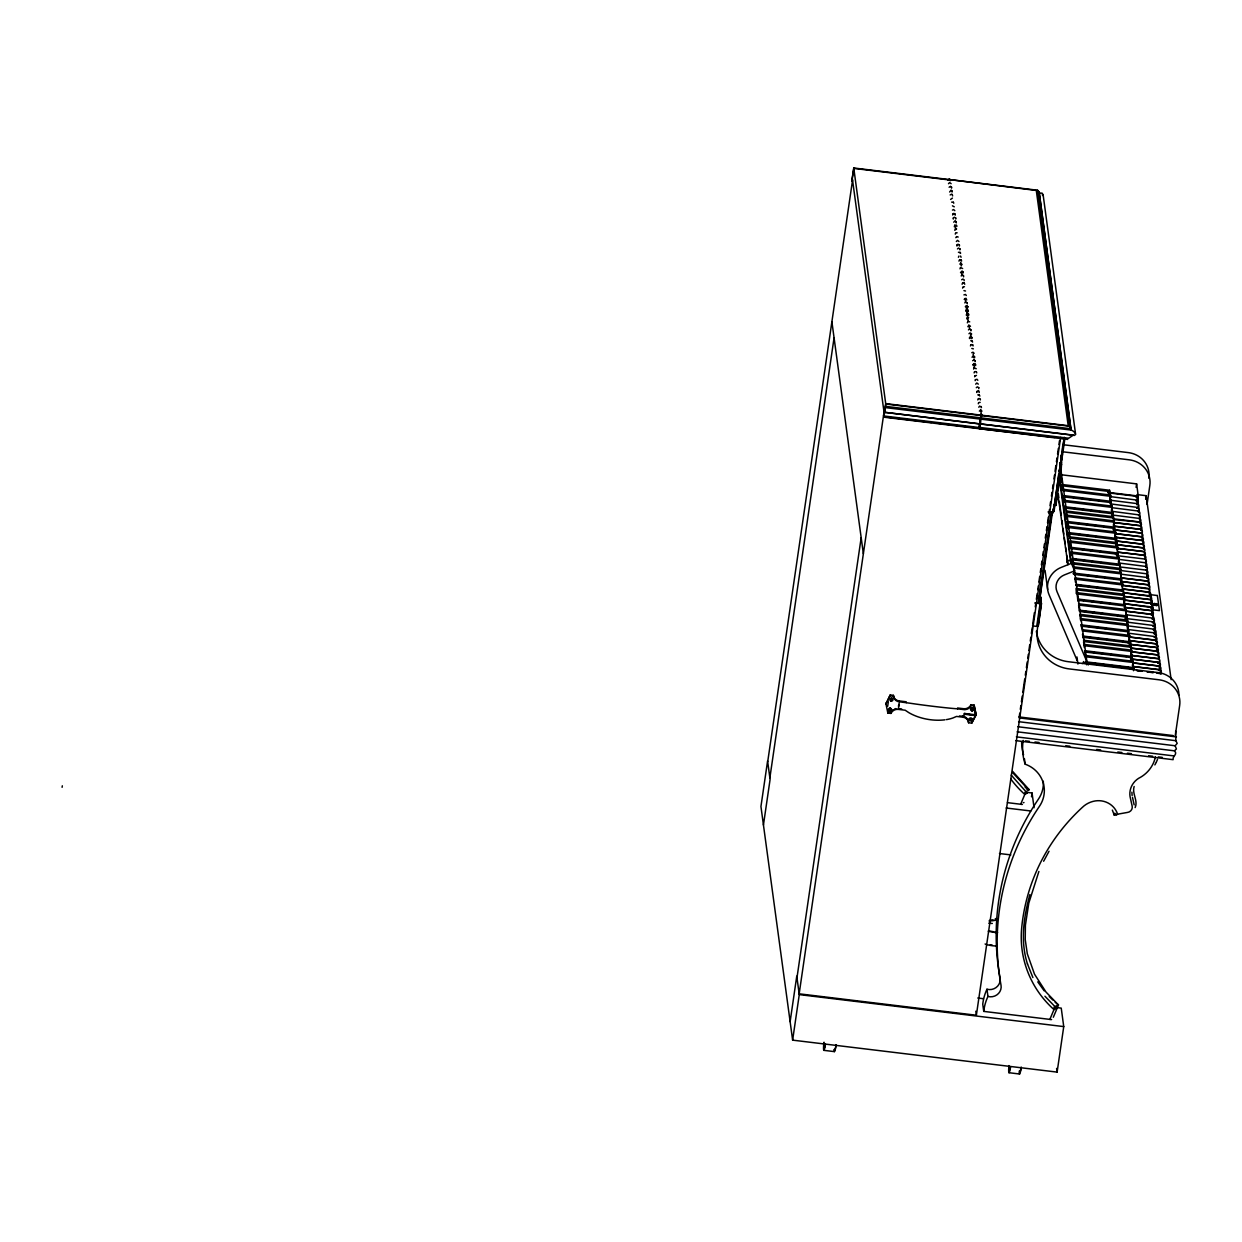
<?xml version="1.0" encoding="UTF-8"?>
<svg xmlns="http://www.w3.org/2000/svg" width="1242" height="1242" viewBox="0 0 1242 1242"><rect width="100%" height="100%" fill="white"/><g stroke="black" fill="none" stroke-linecap="round" stroke-linejoin="round"><path stroke-width="1.5" d="M1131.912 792.163L1132.099 795.579M947.957 180.121L949.462 178.677L950.332 180.711M950.58 199.45L952.428 198.099M952.676 214.882L952.94 213.872M953.716 222.194L954.865 221.092L956.278 221.914M954.772 230.298L955.269 229.056M955.284 234.148L955.548 233.139M956.883 226.432L956.619 225.423M958.42 257.28L958.933 256.038M958.948 261.13L959.461 259.889M959.988 268.846L960.501 267.604M960.516 272.697L962.022 271.268M960.547 253.415L960.035 252.173M961.075 257.265L960.563 256.023M962.084 284.263L962.597 283.021M962.612 288.113L962.876 287.104M964.739 284.247L964.227 283.005M965.748 311.245L966.26 310.003M966.26 315.111L966.773 313.853M967.316 322.811L968.123 321.399L969.707 321.864M967.844 326.677L968.993 325.171L970.483 326.32M968.387 311.23L967.875 310.003M970.452 345.944L970.965 344.702M969.071 719.63L969.195 718.839A1.599 1.521 -7.7 0 1 972.253 719.211L972.144 720.003A1.599 1.521 -7.7 0 1 969.071 719.63L972.176 719.863M972.579 342.078L972.067 340.836M973.091 345.928L972.828 344.919M973.588 369.076L974.101 367.834M974.116 372.926L974.38 371.917M974.628 376.776L974.892 375.767M975.156 380.642L975.42 379.633M977.764 399.908L978.277 398.666M978.292 403.774L978.556 402.765M979.891 396.043L978.743 394.552M979.86 415.325L981.366 413.897L982.422 415.635M980.419 399.893L980.155 398.899M981.459 407.609L981.196 406.6M964.584 709.446L963.342 708.701M899.317 701.544L899.332 700.938A6.489 6.179 -7.7 0 1 893.402 695.334L890.235 694.946L885.919 704.028L890.235 694.946M975.156 710.113L974.706 714.709L964.196 713.436L974.597 715.485L964.087 714.212L963.823 715.501M981.459 415.185L1068.198 425.68L1036.294 190.461L949.493 179.578L1037.567 190.228L1069.579 426.72L1070.759 428.537M1037.567 190.228L1038.638 191.687M1037.707 624.555L1041.169 600.631L1040.097 608.285M1041.557 603.348L1038.234 626.17L1036.713 626.387L1040.035 603.628C1043.979 603.581 1038.079 601.268 1041.308 601.532M1040.268 601.718L1040.703 597.076L1039.057 596.408M1040.812 597.976C1039.616 598.054 1040.253 600.445 1041.122 600.554M1054.303 504.702L1053.837 508.18M899.192 703.05L898.494 706.279L899.006 704.711M888.341 701.73L887.673 706.294M1056.88 494.269L1056.368 497.437M1057.144 494.3L1055.855 505.447L1054.272 505.246A16.317 1.304 -83.1 0 1 1053.884 508.18M1057.516 490.683L1058.029 485.964M1057.718 484.722L1057.547 487.004L1057.765 485.933M1076.193 593.49L1076.472 588.522L1124.088 594.281L1123.808 599.249M1109.323 495.232L1109.603 490.248L1062.003 484.489M1110.115 501.861L1110.627 495.046L1063.012 489.286L1063.183 490.574L1110.798 496.319M1110.845 506.317L1110.86 499.672L1110.348 503.212M1111.652 512.946L1112.149 506.115L1064.534 500.371L1064.704 501.644L1112.32 507.404M1112.739 517.51L1113.018 512.542L1065.403 506.783L1065.574 508.071L1113.189 513.815M1113.313 521.702L1113.577 516.719L1065.978 510.959M1113.655 527.726L1114.152 520.895L1066.536 515.135L1066.707 516.424L1114.322 522.183M1114.353 532.166L1114.384 525.521M1115.145 538.795L1115.658 531.98L1068.042 526.22L1068.213 527.508L1115.828 533.253M1115.999 545.207L1116.496 538.391L1068.896 532.632L1069.067 533.92L1116.667 539.665M1116.791 547.551L1117.07 542.568L1069.455 536.808M1117.132 553.575L1117.629 546.744L1070.03 540.984L1070.2 542.273L1117.8 548.033M1117.847 558.015L1117.878 551.37M1118.638 564.644L1119.135 557.829L1071.535 552.069L1071.706 553.358L1119.306 559.102M1119.725 569.224L1120.005 564.241L1072.405 558.481L1072.576 559.769L1120.175 565.529M1120.3 573.4L1120.579 568.417L1072.964 562.673L1073.135 563.946L1120.75 569.705M1073.538 566.849L1121.138 572.593L1120.641 579.424L1114.167 578.725M1121.355 583.864L1121.386 577.22M1122.815 584.966L1075.215 579.207L1075.044 577.918L1122.644 583.678L1122.147 590.509L1116.434 589.81M1123.234 595.073L1123.513 590.09L1075.914 584.33M1077.047 592.698L1124.647 598.442L1124.15 605.273L1120.346 604.807M1124.864 609.713L1124.879 603.069M1078.537 603.767L1126.152 609.527L1125.656 616.358L1121.837 615.892M1126.742 620.922L1127.022 615.939L1079.407 610.195M1127.084 626.946L1127.581 620.131L1079.981 614.371L1080.152 615.659L1127.767 621.419M1127.658 631.122L1128.155 624.307L1080.54 618.547L1080.726 619.836L1128.326 625.58M1128.357 635.578L1128.388 628.933M1129.164 642.207L1129.661 635.376L1082.046 629.632M1130.251 646.772L1130.531 641.803L1082.915 636.044L1083.086 637.332L1130.701 643.077M1130.825 650.963L1131.089 645.98L1083.49 640.22M1131.167 656.987L1131.664 650.156L1084.049 644.396L1084.235 645.685L1131.835 651.445M1131.866 661.427L1131.897 654.782L1131.384 658.322M1132.657 668.056L1133.17 661.241L1085.555 655.481L1085.725 656.77L1133.341 662.514M1055.343 501.597L1054.877 505.323A16.317 1.304 -83.1 0 1 1054.07 511.083L1053.464 510.26M1115.937 814.1L1114.307 815.233L1114.85 813.153M1058.789 479.769L1060.202 474.63A23.784 1.91 -83.1 0 1 1058.929 484.644A72.517 5.806 -83.1 0 1 1055.855 505.447M948.966 179.516L853.751 167.996L885.763 404.023L884.056 415.992L979.286 427.543L980.932 415.123L885.717 403.619L883.792 416.769L931.407 422.528M980.668 409.456L981.506 415.589L979.596 428.738L1067.654 439.389L1067.841 438.131L979.922 427.45M1111.869 514.281L1112.382 510.741L1112.708 513.148M1129.382 643.542L1129.894 640.003L1130.22 642.409L1126.447 641.959M62.1 787.319L62.317 785.813M767.696 761.812L852.555 180.121M769.869 777.865L834.065 337.808M763.442 824.998L770.087 779.464L767.587 761.004L760.942 806.524L792.629 1040.144L1057.113 1072.11L1063.742 1026.591L1061.242 1008.131L1055.545 1007.433M790.129 1021.669L796.759 976.15L799.274 994.609L792.629 1040.144M796.976 977.749L861.172 537.693M884.025 412.127L799.165 993.817L976.367 1015.242L1060.652 437.386M980.109 420.759L979.053 428.676L883.854 417.172L884.025 415.899M889.412 711.061L889.831 708.142L890.654 708.282A1.599 1.521 -7.7 0 1 890.064 711.185L889.241 711.045A1.599 1.521 -7.7 0 1 889.831 708.142M890.871 700.985A1.599 1.521 -7.7 0 1 891.151 698.051L891.973 698.113A1.599 1.521 -7.7 0 1 891.694 701.047L890.871 700.985L891.368 698.035M890.002 711.185L890.421 708.219M891.477 701.062L891.911 698.097M979.985 425.307L980.466 421.938M981.133 419.191L1071.07 430.058L1039.088 191.656L1071.07 430.058C1072.917 430.322 1077.544 434.25 1074.547 435.43L980.73 424.034M971.663 710.766L972.098 707.785M972.346 710.828A1.599 1.521 -7.7 0 0 972.765 707.893L971.943 707.785A1.599 1.521 -7.7 0 0 971.523 710.719L972.346 710.828L972.626 707.862M1019.201 716.929L1019.76 713.125M1020.303 709.337L1020.862 705.549M1021.421 701.746L1022.244 696.063M1022.803 692.275L1024.728 678.986M1025.287 675.198L1025.845 671.41M1026.389 667.606L1027.227 661.924M1027.786 658.12L1028.329 654.332M1028.888 650.544L1029.711 644.846M1030.27 641.058L1030.829 637.255M1031.372 633.467L1032.211 627.784M1032.754 623.981L1034.415 612.601M1035.254 606.919L1035.797 603.115M1036.356 599.296L1037.194 593.567M1037.753 589.748L1038.312 585.913M1038.871 582.094L1039.709 576.366M1040.268 572.546L1040.827 568.727M1041.386 564.908L1041.929 561.073M1042.768 555.345L1043.327 551.526M1043.885 547.706L1044.444 543.887M1045.283 538.143L1045.842 534.324M1046.401 530.505L1046.959 526.686M1047.518 522.866L1048.341 517.138M1048.9 513.303L1049.459 509.484M1050.018 505.665L1050.577 501.846M1051.415 496.117L1051.974 492.282M1052.533 488.463L1053.092 484.644M1053.93 478.915L1054.474 475.096M1055.032 471.277L1055.871 465.533M1056.43 461.713L1056.989 457.894M1057.547 454.075L1058.386 448.346M1058.945 444.512L1059.504 440.693M1038.871 600.802L1039.709 595.12M1040.253 591.316L1040.812 587.528M1041.355 583.74L1041.914 579.936M1042.752 574.254L1043.296 570.451M1043.854 566.663L1044.413 562.874M1045.236 557.177L1045.795 553.389M1046.338 549.585L1047.177 543.903M1047.72 540.115L1048.279 536.311M1048.838 532.523L1049.661 526.825M1050.22 523.037L1050.763 519.249M1051.322 515.446L1051.881 511.657M1043.389 571.103L1039.197 603.208L1038.188 603.41L1051.462 512.356L1052.409 512.278M1043.932 567.299L1045.873 554.025M1046.432 550.237L1050.856 519.886M1051.415 516.098L1051.958 512.294M1039.197 603.208L1052.486 512.17M1040.159 600.88L1040.703 597.076M1048.031 511.937L1053.325 512.589L1064.301 437.293M1040.392 602.68L1040.951 598.892M1038.855 614.899L1039.399 611.111M1040.237 605.413L1041.06 599.731M1037.986 624.291L1038.436 619.665M1038.98 615.861L1039.538 612.073M1038.234 626.108L1041.169 604.388M1031.512 796.774L1032.055 792.986L1028.221 792.52M1136.104 487.376L1136.616 483.883L1061.041 474.739M1136.989 504.764L1138.262 496.039L1136.616 483.883M1145.667 499.315L1146.195 495.698L1136.927 494.58M1147.065 504.454L1149.828 485.482A24.048 22.915 -7.7 0 0 1129.351 459.835L1062.391 451.746M1128.341 643.496L1129.661 635.376M1154.066 603.643L1156.752 603.721L1156.923 605.568L1154.284 605.258L1154.066 603.643L1156.706 603.969L1156.923 605.568M1154.284 605.258L1154.097 603.395M1175.243 735.792L1179.667 705.44A24.048 22.915 -7.7 0 0 1159.19 679.809L1069.269 668.926A37.415 35.661 -7.7 0 1 1037.396 629.042L1037.769 626.527L1032.49 625.875M1017.105 731.802L1174.404 750.82C1178.254 754.173 1172.138 756.269 1173.116 759.669L1015.816 740.651M1017.85 726.741L1175.149 745.759L1177.183 743.368L1175.879 740.698L1175.662 731.181M853.751 167.996L852.012 179.888M1060.264 463.018A18.754 1.506 -83.1 0 1 1060.094 463.809L1061.568 463.996A14.857 1.195 -83.1 0 0 1061.211 471.758L1059.209 471.51L1060.218 464.974A416.458 33.332 -83.1 0 0 1064.115 438.162M898.773 706.325L898.525 707.598M1108.796 494.828L1109.603 490.248M1109.82 499.61L1110.627 495.046M1111.342 510.695L1112.149 506.115M1112.211 517.107L1113.018 512.542M1113.344 525.475L1114.152 520.895M1113.826 531.762L1114.633 527.182L1067.033 521.438M1114.85 536.544L1115.658 531.98M1115.968 541.434L1116.496 538.391M1116.263 547.148L1117.07 542.568M1117.101 549.802L1117.629 546.744M1117.319 557.611L1118.111 553.032L1070.511 547.287M1118.328 562.393L1119.135 557.829M1119.772 572.997L1120.579 568.417M1120.827 583.461L1121.619 578.896L1074.019 573.136M1122.1 586.736L1122.644 583.678M1123.28 598.846L1124.088 594.281M1123.839 603.022L1124.647 598.442M1124.6 607.788L1125.128 604.745L1077.528 598.986M1126.215 620.519L1127.022 615.939M1127.053 623.173L1127.581 620.131M1127.348 628.887L1128.155 624.307M1129.723 646.368L1130.531 641.803M1130.857 654.736L1131.664 650.156M1131.338 661.023L1132.145 656.444L1084.545 650.684M1132.362 665.805L1133.17 661.241M1133.496 670.711L1134.039 667.653L1086.424 661.908L1086.595 663.181L1134.21 668.941L1134.039 667.653M1060.109 472.069L1060.358 470.997L1060.063 474.056M1137.237 504.004C1139.473 505.199 1136.011 498.958 1136.678 500.371M1139.752 522.478L1140.56 522.509L1139.473 519.249M1153.259 622.18C1151.396 621.31 1157.28 625.161 1153.942 626.139C1151.8 624.307 1158.118 630.129 1153.865 629.725C1154.16 628.483 1157.622 634.553 1153.973 633.42C1155.759 632.566 1157.699 638.372 1154.486 637.115M1155.774 640.655C1155.2 642.952 1158.367 636.96 1154.284 637.099M1110.115 503.833L1138.572 507.574L1137.129 507.854M1112.475 511.393L1139.582 514.964L1138.619 515.182M1145.559 559.505L1144.487 556.168M1149.502 589.096L1122.489 585.417M1159.593 662.902L1157.792 662.949M1059.705 476.229L1061.211 471.758M1134.148 786.497C1131.788 793.576 1138.324 800.702 1135.126 807.595M1029.897 894.504C1023.718 917.031 1020.148 941.436 1027.522 964.134M980.217 424.019L884.925 412.344L980.186 423.879M948.5 183.707L949.649 182.543L951.139 183.692M951.574 188.194L951.574 187.154M952.086 192.06L952.086 191.02M952.614 195.91L952.195 194.342M953.747 203.238L953.483 202.291M952.676 214.54L953.825 213.376L955.238 214.214M953.282 218.018L953.282 219.058M955.222 215.192L955.222 214.152M955.75 219.042L955.75 218.002M956.278 222.892L956.278 221.852M955.812 237.672L956.619 236.585M956.34 241.522L957.489 240.358L958.979 241.522M956.945 245L956.945 246.04M959.414 246.025L959.414 244.985M959.926 249.875L959.926 248.835M961.587 261.053L961.324 260.121M963.078 273.007L963.062 271.967M963.59 276.857L963.59 275.817M964.118 280.723L964.118 279.683M964.18 299.353L966.028 298.328L966.726 299.99M967.254 303.855L967.254 302.815M967.782 307.705L967.782 306.665M968.9 315.033L968.651 314.086M970.918 330.838L970.918 329.798M969.49 337.514L969.49 338.554M971.43 334.688L971.43 333.648M971.958 338.538L971.958 337.498M972.02 357.184L973.526 356.066M974.582 357.82L974.566 356.78M973.154 364.496L973.154 365.536M975.094 361.67L975.094 360.63M975.622 365.521L975.622 364.48M976.755 372.848L976.491 371.917M975.684 384.166L976.833 382.986L978.323 384.151M976.817 391.478L976.817 392.519M978.758 388.653L978.758 387.613M979.286 392.519L978.23 390.702M978.82 407.283L979.333 406.382M979.348 411.149L980.497 409.984L981.987 411.133M963.714 715.951L962.239 716.292M1007.448 802.643L1020.676 804.242L1024.79 794.445L1027.212 793.095L1011.252 775.148M1043.296 781.202A29.901 28.504 -7.7 0 1 1038.514 798.994A260.525 248.26 -7.7 0 0 1000.043 977.935A10.324 9.827 -7.7 0 1 986.971 989.237A51.621 49.183 -7.7 0 0 982.748 1004.157L983.742 1011.392L1049.863 1019.387L1053.977 1009.591A105.43 100.478 -7.7 0 1 1021.638 928.473A197.431 188.132 -7.7 0 1 1082.387 807.347A22.946 21.859 -7.7 0 1 1095.18 800.95A20.167 19.22 -7.7 0 1 1117.583 814.193L1127.348 812.454A5.465 5.216 -7.7 0 0 1132.161 806.105L1130.499 798.637A19.344 18.428 -7.7 0 1 1138.619 778.315A31.873 30.367 -7.7 0 0 1155.433 756.735M1053.325 1017.245L1058.495 1004.964L1046.028 992.079L1034.508 974.163L1027.305 953.794L1025.224 939.557L1025.411 925.135L1028.811 903.089L1038.886 871.48M1058.495 1004.964C1047.643 1009.544 1060.746 1006.362 1053.977 1009.591M1156.395 761.998L1157.544 759.343M971.741 723.154L976.165 714.942L974.24 705.953L971.073 705.58A6.893 6.567 -7.7 0 1 963.745 709.586L957.644 708.84L957.535 707.987L963.621 708.716A6.893 6.567 -7.7 0 0 970.949 704.711L974.132 705.099L976.041 714.072L971.741 723.154L968.558 722.766A6.489 6.179 -7.7 0 0 962.628 717.162L956.542 716.432L952.971 717.954A33.845 17.9 9.8 0 1 946.373 719.615M1154.858 764.917L1156.224 762.386M1043.637 861.234L1049.024 851.267M949.105 187.231L950.518 186.455M951.046 190.305L949.618 191.998M950.161 194.947L951.574 194.171M953.297 218.08L954.353 217.226L955.766 218.064M956.945 245.062L958.001 244.208L959.414 245.047M957.473 248.912L958.529 248.074L959.942 248.897M961.137 275.895L962.55 275.119M961.665 279.76L963.078 278.969M964.801 302.893L965.857 302.039L967.27 302.877M965.313 306.743L966.369 305.889L967.782 306.727M967.052 317.952L966.788 318.899M968.449 329.875L969.505 329.021L970.918 329.86M968.977 333.725L970.033 332.872L971.446 333.71M972.641 360.708L974.054 359.932M973.154 364.558L974.582 363.782M976.305 387.69L977.361 386.852L978.758 387.675M976.817 391.556L978.867 391.013M1117.583 814.193L1116.061 815.373M1042.628 195.491L1042.193 193.193L1038.902 192.914M1152.002 607.555L1125.019 603.876M952.428 210.084L953.654 209.588L954.803 210.674M954.756 225.19L954.322 226.758M959.74 264.049L961.324 263.63L962.115 264.639M963.932 294.882L965.5 294.478L966.307 295.487M971.772 352.712L973.014 352.216L974.147 353.302M974.908 375.845L976.476 375.426M975.436 379.695L977.004 379.291L977.811 380.285M1077.73 663.927L1078.63 663.43M1026.109 788.158L1026.358 787.94A2.732 0.823 -11.7 0 0 1026.296 787.381L1012.835 772.803M951.62 202.135L953.251 202.12M954.756 225.268L956.387 225.252M958.42 252.25L960.47 252.763M960.516 267.667L962.643 268.505M962.612 283.083L964.227 283.083M966.26 310.065L967.891 310.065M966.788 313.931L968.108 313.745M967.316 317.781L968.636 317.61M969.924 337.048L970.918 336.799M974.116 367.896L976.243 368.734M974.628 371.746L975.964 371.575M977.764 394.878L979.395 394.863M1153.042 622.413C1156.907 622.242 1151.194 617.414 1152.716 618.547M1156.721 648.091C1155.914 650.094 1159.686 645.172 1156.069 644.738M1140.932 526.36L1140.699 523.317L1139.582 522.866M1082.139 663.554L1086.89 661.66L1060.59 467.349M1025.131 792.225L1029.307 789.819L1012.711 771.484M1147.003 577.996L1146.894 574.922M1149.487 596.471L1149.378 593.381M1152.964 615.442C1149.875 614.93 1154.004 615.178 1151.877 611.856M1152.498 618.625L1153.554 618.594L1153.181 615.644M1154.501 633.389L1154.392 630.315L1153.29 629.865M1156.007 644.474C1159.733 645.126 1153.958 638.698 1155.883 641.4M952.443 205.815L954.275 206.824M955.595 228.947L956.604 228.947M956.107 232.797L957.132 232.797M956.635 236.663L958.203 237.051M959.771 259.795L961.091 259.951M963.435 286.778L964.46 286.762M963.947 290.628L965.515 291.016M968.667 325.326L969.785 329.13M970.747 340.743L971.772 340.743M971.275 344.593L972.595 344.764M971.803 348.459L973.371 348.847M978.603 398.558L979.612 398.558M979.115 402.424L980.14 402.408M979.643 406.274L981.211 406.662M1143.292 544.85L1141.972 537.708M1145.776 563.325L1145.667 560.235M1148.276 581.784L1148.167 578.71M1150.775 600.259L1150.666 597.169M1174.404 750.82L1176.422 748.957L1175.149 745.759M1156.845 651.879C1155.945 643.48 1158.522 653.168 1158.165 655.667M1159.36 670.354L1159.391 667.249M1139.628 519.016L1139.675 515.927L1138.557 515.477M1141.941 537.491L1142.143 534.324M1144.425 555.966L1144.456 552.659M1146.94 574.425L1146.956 571.118M1149.44 592.9L1149.471 589.593M1151.971 611.359L1151.986 608.052M1159.454 666.752L1159.655 663.585L1157.792 663.104M1025.178 792.551L1027.118 792.831M1138.246 511.642C1140.513 511.735 1138.759 507.248 1136.725 507.823M1140.746 530.101L1141.569 529.899L1140.824 526.732M1143.23 548.576L1144.053 548.359L1143.308 545.207M1145.729 567.035L1146.552 566.818L1145.823 563.666M1148.26 585.51L1149.083 585.293L1148.182 582.079M1150.76 603.969L1151.582 603.752L1150.682 600.538M1150.651 607.571L1151.039 607.633M1026.513 789.043L1028.935 789.384M1025.085 787.149L1026.296 787.381M957.644 708.84L954.353 708.577A33.845 1.211 7.1 0 1 910.138 703.236L899.456 701.808A6.489 6.179 -7.7 0 1 893.526 696.203L890.359 695.815M1068.57 438.333L1073.367 435.104L980.683 423.91M1136.616 499.781C1138.79 500.371 1137.905 495.931 1136.151 496.241L1107.911 492.826M1136.508 500.542L1137.548 500.184L1110.472 496.614M1137.129 503.476C1140.839 503.336 1134.862 494.533 1136.352 497.359M1137.625 507.171C1139.752 507.776 1138.945 503.383 1137.144 503.631L1110.953 500.309M1138.153 510.866L1139.178 510.664L1138.572 507.574M1138.65 514.561C1140.777 515.166 1139.97 510.772 1138.169 511.021L1111.994 507.699M1111.637 514.918L1139.162 518.411L1140.172 518.054L1139.582 514.964M1144.658 558.869C1146.801 559.49 1145.947 555.112 1144.177 555.345L1118.002 552.178L1144.13 555.174C1146.273 555.795 1145.434 551.417 1143.665 551.65L1117.489 548.483M1145.14 562.564C1147.266 563.169 1146.459 558.791 1144.658 559.024L1116.418 555.609M1145.636 566.259C1147.779 566.864 1146.925 562.486 1145.155 562.719L1118.98 559.397M1146.133 569.954C1148.276 570.559 1147.453 566.166 1145.667 566.414L1119.461 563.092M1146.645 573.649C1148.788 574.254 1147.934 569.876 1146.164 570.109L1119.803 566.926M1147.158 577.344C1149.3 577.949 1148.493 573.556 1146.677 573.804L1120.486 570.482M1147.049 578.104L1148.074 577.903L1146.987 574.642M1149.533 596.564C1151.474 595.446 1152.265 600.041 1150.154 599.498L1123.994 596.331M1152.048 615.023L1153.088 614.681L1125.997 611.266M1152.654 617.957L1153.678 617.771L1151.971 611.576M1153.15 621.652C1155.324 622.242 1154.439 617.802 1152.669 618.128L1126.478 614.79M1153.663 625.347C1155.79 625.968 1154.982 621.574 1153.181 621.807L1124.942 618.407M1154.175 629.042C1156.302 629.663 1155.51 625.254 1153.694 625.518L1127.503 622.18M1154.656 632.737C1156.783 633.358 1155.976 628.949 1154.175 629.197L1128 625.875M1127.658 633.11L1155.184 636.587C1157.234 636.789 1156.55 632.737 1154.703 632.892L1128.481 629.57M1159.562 670.432L1160.587 670.23L1159.485 666.97M949.012 179.919L853.813 168.4L851.841 181.146M885.763 404.023L980.978 415.527M981.506 415.589L1069.579 426.239M885.577 406.351L980.792 417.855M981.32 417.933L1071.241 428.8M885.406 407.609L980.606 419.128M935.21 422.979L979.007 428.273M1054.97 437.463L979.596 428.738M1058.743 437.914L1064.394 438.597M1063.633 440.367L1064.068 440.429A35.847 2.872 -83.1 0 0 1063.726 442.882M1063.323 444.745L1128.373 452.616A24.048 22.915 -7.7 0 1 1148.85 478.263M1061.056 455.131L1062.267 455.271A35.847 2.872 -83.1 0 1 1062.407 454.044M1060.621 474.677L1058.619 474.428A23.784 1.91 -83.1 0 1 1057.346 484.442A72.517 5.806 -83.1 0 1 1054.272 505.246M1062.174 485.777L1109.774 491.537M1108.035 492.375L1138.262 496.039M1063.525 495.574L1111.124 501.333M1067.747 496.816L1073.942 497.483M1077.745 497.949L1083.459 498.647M1088.52 499.331L1094.186 500.014M1097.959 500.479L1104.402 501.178M1063.695 496.862L1111.295 502.622M1055.979 496.024L1056.958 496.148M1069.269 507.9L1075.463 508.568M1079.267 509.034L1086.89 509.95M1090.041 510.415L1096.407 511.099M1099.496 511.564L1105.939 512.247M1053.682 506.565L1054.07 511.083M1066.148 512.247L1113.748 518.007M1113.5 518.783L1139.644 521.935C1141.786 522.556 1140.979 518.147 1139.162 518.411M1113.996 522.478L1140.172 525.63C1142.298 526.251 1141.491 521.857 1139.69 522.106L1113.608 519.575M1113.996 522.634L1140.172 525.801C1142.05 525.583 1142.749 529.961 1140.653 529.325L1114.524 526.329M1114.478 526.158L1140.653 529.325C1142.392 529.371 1143.292 533.517 1141.165 533.02L1112.941 529.76M1073.181 522.913L1079.376 523.581M1083.179 524.031L1088.892 524.729M1092.696 525.18L1098.409 525.878M1103.408 526.561L1109.836 527.26M1067.204 522.711L1114.804 528.471M1113.655 529.697L1141.165 533.02C1142.904 533.128 1143.82 537.274 1141.646 536.715L1115.502 533.548M1115.502 533.718L1141.677 536.87C1143.509 536.622 1144.239 541.015 1142.159 540.41L1115.984 537.243M1115.999 537.398L1142.174 540.565C1144.053 540.348 1144.751 544.726 1142.656 544.105L1115.145 540.767M1074.656 533.982L1080.882 534.65M1084.111 535.131L1092.308 536.032M1095.444 536.497L1101.825 537.181M1105.628 537.646L1111.342 538.345M1116.294 541.077L1142.656 544.26C1144.487 543.996 1145.217 548.39 1143.137 547.784L1116.977 544.633M1069.641 538.096L1117.241 543.856M1117.008 544.788L1143.183 547.955C1145.015 547.706 1145.745 552.085 1143.649 551.479L1117.474 548.327M1079.05 548.964L1084.763 549.663M1088.566 550.113L1094.28 550.811M1099.993 551.495L1103.812 551.96M1109.51 552.643L1115.223 553.342M1078.553 548.98L1084.219 549.663M1087.992 550.128L1093.659 550.811M1099.325 551.495L1104.992 552.178M1110.674 552.861L1118.219 553.777M1070.682 548.56L1118.297 554.32M1072.483 559.148L1076.736 559.583M1080.028 560.064L1086.269 560.732M1091.376 561.431L1097.695 562.114M1100.816 562.579L1107.212 563.263M1110.255 563.713L1116.729 564.411M1073.709 568.122L1121.309 573.882M1120.983 574.177L1147.158 577.499C1149.005 577.251 1149.704 581.629 1147.639 581.023L1121.464 577.872M1121.51 578.027L1147.686 581.194C1149.533 580.945 1150.216 585.308 1148.167 584.718L1120.657 581.396M1073.041 573.664L1078.755 574.363M1083.94 575.062L1090.166 575.745M1093.985 576.195L1099.698 576.893M1104.728 577.577L1110.395 578.26M1074.19 574.425L1121.805 580.169M1121.805 581.691L1148.167 584.889C1150.014 584.625 1150.713 589.003 1148.648 588.413L1122.489 585.246M1122.97 588.941L1149.549 592.139L1149.688 588.894M1123.001 589.112L1149.16 592.263C1151.008 592.015 1151.691 596.377 1149.642 595.803L1124.041 592.713M1075.991 584.998L1082.155 585.665M1085.43 586.146L1091.671 586.814M1095.491 587.28L1103.098 588.196M1106.203 588.661L1112.63 589.345M1076.084 585.619L1123.684 591.378M1123.311 592.776L1150.558 596.377L1149.471 593.102M1076.643 589.81L1124.258 595.555M1124.01 596.502L1150.185 599.653C1152.017 599.405 1152.778 603.783 1150.666 603.193L1124.491 600.026M1077.218 593.971L1124.817 599.731M1154.315 604.994L1156.97 605.32M1124.973 603.721L1151.148 606.888C1153.321 607.462 1152.452 603.053 1150.666 603.348L1124.491 600.181L1124.647 601.314M1151.086 607.804L1150.713 607.788M1078.444 599.746L1084.157 600.445M1089.871 601.128L1095.584 601.827M1099.387 602.277L1105.101 602.975M1108.92 603.426L1114.633 604.124M1078.009 599.777L1083.676 600.46M1089.343 601.144L1095.009 601.827M1100.676 602.51L1104.464 602.975M1110.131 603.659L1115.797 604.342M1121.464 605.025L1125.236 605.491M1077.699 600.274L1125.299 606.018M1124.15 607.245L1151.676 610.583C1154.222 610.924 1152.172 604.404 1150.775 604.14M1125.314 607.54L1151.676 610.738C1153.507 610.49 1154.222 614.852 1152.157 614.262L1125.997 611.111M1078.724 605.056L1126.323 610.816M1034.741 602.991L1040.035 603.628M1081.86 611.064L1087.573 611.747M1091.376 612.213L1097.09 612.896M1100.893 613.362L1108.516 614.278M1112.32 614.743L1118.033 615.427M1081.378 611.08L1087.045 611.763M1090.833 612.228L1096.5 612.911M1100.272 613.362L1107.833 614.278M1111.606 614.743L1117.272 615.427M1122.939 616.11L1126.727 616.56L1126.385 614.153M1079.593 611.468L1127.193 617.227M1081.037 624.835L1128.636 630.594M1085.291 626.092L1089.576 626.527M1094.745 627.226L1101.002 627.909M1104.185 628.374L1110.519 629.057M1115.518 629.741L1121.184 630.424M1124.973 630.889L1128.745 631.34M1081.208 626.123L1128.807 631.883M1082.217 630.905L1129.832 636.665M1129.506 637.115L1155.681 640.282C1157.544 640.065 1158.258 644.443 1156.162 643.822L1130.003 640.81M1129.987 640.655L1156.162 643.822C1157.932 643.915 1158.802 648.122 1156.659 647.501L1130.329 644.474M1085.353 636.913L1092.976 637.829M1096.22 638.31L1102.492 638.978M1106.312 639.444L1113.919 640.36M1117.008 640.825L1123.451 641.509M1129.149 644.179L1156.659 647.501C1158.413 647.594 1159.329 651.755 1157.156 651.196L1131.027 648.2M1083.661 641.509L1131.26 647.268M1131.012 648.045L1157.156 651.196C1158.91 651.243 1159.795 655.388 1157.684 654.891L1131.509 651.895M1131.509 651.74L1157.684 654.891C1159.423 655.015 1160.307 659.129 1158.165 658.586L1131.99 655.419M1132.036 655.59L1158.212 658.757C1160.075 658.539 1160.773 662.918 1158.677 662.281L1131.167 658.959M1089.265 651.91L1094.978 652.609M1100.133 653.308L1106.405 653.991M1110.208 654.441L1115.921 655.139M1120.921 655.823L1126.587 656.506M1084.716 651.972L1132.316 657.732M1130.453 659.021L1158.693 662.436C1160.556 662.219 1161.27 666.597 1159.159 665.976L1133.014 662.809M1133.014 662.964L1159.19 666.131C1161.068 665.914 1161.751 670.292 1159.671 669.671L1133.496 666.504M1133.511 666.659L1159.686 669.826C1161.907 669.717 1162.031 674.716 1159.391 673.273M1090.771 662.995L1098.394 663.911M1102.197 664.377L1107.911 665.06M1111.714 665.526L1128.854 667.606M1090.29 663.011L1097.835 663.927M1101.623 664.392L1107.29 665.075M1112.956 665.759L1118.623 666.442M1122.395 666.892L1128.062 667.591M1136.477 670.494L1142.205 671.192M1147.934 671.875L1153.663 672.574M1137.579 670.789L1141.336 671.239M1146.987 671.922L1152.638 672.605M1156.411 673.055L1161.084 673.769M899.332 700.938L906.163 701.777L906.287 702.63M1019.014 716.929L1173.131 735.559M1019.139 717.892L1176.438 736.91M1018.58 721.68L1175.879 740.698M898.23 708.53L901.645 708.949M959.476 715.935L962.519 716.308A6.489 6.179 -7.7 0 1 964.708 716.836M969.148 718.978L972.253 719.366M885.81 703.174L887.844 713.017L891.011 713.405A6.893 6.567 -7.7 0 1 898.354 709.399L905.185 710.222L908.771 712.613A33.845 17.9 9.8 0 0 944.929 719.817M1016.375 736.863L1173.674 755.881M1025.333 740.853L1029.37 741.319M1034.959 742.017L1038.995 742.483M1065.776 745.743L1069.828 746.209M1096.608 749.469L1100.645 749.935M1117.8 752.031L1121.837 752.497M1127.426 753.195L1131.462 753.661M1148.617 755.757L1152.654 756.223M1158.258 756.921L1162.295 757.387M1006.098 807.999L1030.767 810.979M999.468 853.533L1010.848 854.9M977.764 998.025L983.447 998.723M799.274 994.609L1063.742 1026.591M823.819 1050.344L834.407 1051.617M1008.954 1072.715L1019.542 1074.004M1137.035 504.392L1138.153 504.842M1155.184 636.587C1157.047 636.37 1157.73 640.732 1155.665 640.127L1129.506 636.96L1129.288 635.345M1159.391 670.618L1160.665 670.975L1161.084 673.925M1135.747 500.604L1136.849 501.054M1151.287 615.101L1152.281 615.411M1151.784 618.78L1152.855 619.168M1152.281 622.475L1153.383 622.925M1152.809 626.17L1153.88 626.558M1153.802 633.56L1154.905 634.01M1138.262 511.813L1139.162 512.232M1140.793 530.287L1141.693 530.707M1143.277 548.747L1144.177 549.166M1145.761 567.206L1146.661 567.625M1148.26 585.681L1149.16 586.1M1136.973 508.025L1137.874 508.444M1154.486 637.286L1155.386 637.705M950.518 186.393L951.574 187.231M951.03 190.243L952.102 191.082M955.222 221.092L956.107 221.635M962.022 271.191L963.078 272.029M962.534 275.056L963.435 275.6M966.726 305.889L967.611 306.448M970.902 336.737L971.974 337.56M973.526 356.004L974.582 356.842M974.038 359.854L975.11 360.692M974.566 363.72L975.451 364.263M1057.144 1004.266L1058.106 1004.53M1158.181 655.947L1159.205 659.952M1055.188 1002.403L1055.483 1002.527A2.732 0.823 -11.7 0 1 1055.669 1002.868M1052.937 1000.058L1049.226 996.472M1056.29 1007.976L1044.941 996.224M1044.258 990.899L1037.753 981.879M1032.894 977.563L1027.429 963.87M1059.178 477.114L1070.604 561.446L1074.625 570.854L1064.363 574.937A13.367 12.73 -7.7 0 0 1057.004 591.627L1088.303 664.951M1057.78 493.835L1067.949 564.706L1066.645 555.127M1083.474 661.567L1083.878 662.498M1078.227 663.073L1049.086 594.794A21.921 20.881 -7.7 0 1 1061.165 567.423L1071.411 563.325L1059.721 477.083M1112.351 810.11L1114.307 815.233M1132.502 797.364L1134.179 804.909M1146.195 495.698L1171.144 679.684M1110.255 495.015L1110.565 497.421M1111.776 506.084L1112.087 508.506M1113.841 521.345L1114.152 523.751M1115.285 531.949L1115.595 534.355M1115.89 536.606L1116.216 539.012M1116.76 543.018L1117.086 545.424M1117.334 547.194L1117.629 549.601M1118.763 557.798L1119.073 560.204M1119.368 562.455L1119.71 564.862M1120.268 568.867L1120.594 571.289M1120.827 573.059L1121.138 575.465M1122.271 583.647L1122.582 586.053M1122.877 588.304L1123.218 590.711M1123.777 594.732L1124.103 597.138M1125.78 609.496L1126.09 611.902M1127.286 620.581L1127.612 622.987M1127.845 624.757L1128.155 627.163M1130.794 646.43L1131.12 648.836M1131.353 650.606L1131.664 653.013M1132.797 661.21L1133.108 663.616M1133.403 665.867L1133.729 668.274M1043.047 194.264L1075.588 434.234M1060.156 469.305L1060.668 473.14M1061.196 476.975L1061.972 482.719M1062.484 486.553L1063.012 490.388M1063.789 496.148L1064.565 501.892M1065.093 505.727L1065.605 509.562M1066.133 513.396L1066.909 519.14M1067.437 522.975L1068.213 528.719M1068.725 532.554L1069.253 536.389M1070.03 542.133L1070.557 545.968M1071.334 551.727L1071.846 555.562M1072.374 559.381L1073.15 565.141M1073.662 568.976L1074.454 574.72M1074.967 578.555L1075.494 582.389M1076.271 588.134L1078.087 601.547M1078.615 605.382L1079.391 611.142M1079.903 614.961L1080.695 620.721M1081.208 624.555L1081.735 628.39M1082.512 634.134L1083.024 637.969M1083.552 641.803L1084.328 647.548M1084.84 651.382L1085.632 657.127M1086.145 660.961L1086.672 664.796M1058.324 493.804L1058.852 497.638M1059.364 501.457L1061.196 514.887M1061.972 520.631L1062.484 524.466M1063.012 528.3L1063.789 534.044M1064.316 537.879L1065.093 543.623M1065.605 547.458L1066.133 551.293M1076.954 656.956L1077.482 660.775M1052.828 508.972L1053.325 512.589M1045.05 570.357L1047.658 589.531M960.703 262.202L961.215 266.036M966.664 306.184L967.968 315.747M970.561 334.874L971.073 338.693M973.154 354.001L973.666 357.82M955.238 225.811L955.766 229.63M961.463 271.703L961.991 275.522M965.096 298.484L965.624 302.303M966.136 306.122L968.217 321.43M973.914 363.502L974.442 367.322M1032.055 792.986L1034.058 807.75M979.224 423.631L979.441 425.245M1024.448 758.769L1025.178 764.187A29.901 28.504 -7.7 0 1 1039.492 806.229A260.525 248.26 -7.7 0 0 1001.021 985.17A10.324 9.827 -7.7 0 1 987.949 996.457A51.621 49.183 -7.7 0 0 983.742 1011.392M978.789 426.674L979.053 428.676M1056.6 1068.415L1057.113 1072.11M976.041 714.072L976.165 714.942M974.132 705.099L974.24 705.953M970.949 704.711L971.073 705.58M968.558 722.766L968.449 721.913A6.489 6.179 -7.7 0 0 968.341 721.198M986.971 989.237L987.949 996.457M975.808 1011.221L976.367 1015.242M852.338 178.522L884.242 413.726M883.574 415.17L883.854 417.172M893.402 695.334L893.526 696.203M891.011 713.405L887.719 712.147L887.844 713.017M831.892 321.756L863.361 553.761M1067.142 562.828A1.879 1.785 -7.7 0 1 1068.182 560.499A1.879 1.785 -7.7 0 1 1070.604 561.446M891.228 711.883A6.893 6.567 -7.7 0 1 891.632 711.278M892.113 710.703A6.893 6.567 -7.7 0 1 893.231 709.741M894.551 709.027A6.893 6.567 -7.7 0 1 895.979 708.592M965.391 717.162A6.489 6.179 -7.7 0 1 968.155 720.484M1021.219 1067.903A13.367 1.071 -83.1 0 1 1019.247 1071.924M1010.646 1066.614A13.367 1.071 -83.1 0 1 1008.908 1065.574M1021.219 1067.033A11.752 0.947 -83.1 0 1 1019.48 1070.588M1010.212 1067.701A11.225 0.9 -83.1 0 1 1009.032 1066.987M836.083 1045.516A13.367 1.071 -83.1 0 1 834.112 1049.537M825.511 1044.243A13.367 1.071 -83.1 0 1 823.772 1043.187M836.083 1044.662A11.752 0.947 -83.1 0 1 834.422 1049.49M825.076 1045.314A11.225 0.9 -83.1 0 1 824.036 1042.209M1178.922 695.225A24.048 22.915 -7.7 0 0 1158.212 672.574L1068.291 661.707A37.415 35.661 -7.7 0 1 1036.356 631.138M992.234 945.1A7.995 2.344 8.3 0 1 990.169 944.758M997.279 945.938A10.153 2.965 8.3 0 1 985.092 943.982M997.885 918.925A16.581 4.844 8.3 0 1 989.005 920.959M995.82 918.49A14.438 4.223 8.3 0 1 995.153 919.002M992.995 919.779A14.438 4.223 8.3 0 1 989.905 920.198M992.311 923.458A101.565 29.699 8.3 0 1 988.71 923.194M988.461 930.863A108.411 31.702 8.3 0 1 993.942 931.811M995.758 932.137A108.411 31.702 8.3 0 1 997.574 932.478M988.306 931.314A106.781 31.221 8.3 0 1 997.279 932.913M1025.178 764.187A55.626 53.002 -7.7 0 1 1023.191 740.418M1051.586 1019.496A3.245 0.854 22.8 0 1 1049.847 1019.387M1023.563 754.857A55.626 53.002 -7.7 0 1 1021.623 741.924M1022.399 804.35A3.245 0.854 22.8 0 1 1020.676 804.242M1024.79 794.445A105.43 100.478 -7.7 0 1 1010.755 778.936M1023.967 802.503A5.31 1.397 22.8 0 1 1023.315 802.689M1060.28 462.49A45.442 3.633 -83.1 0 1 1060.109 463.996M1059.395 470.004A45.442 3.633 -83.1 0 1 1059.209 471.51M1053.775 508.91A16.317 1.304 -83.1 0 1 1053.464 511.005M1064.922 438.255A416.458 33.332 -83.1 0 1 1061.01 465.067L1060 471.603A45.442 3.633 -83.1 0 0 1061.072 462.598M1061.242 461.108A45.442 3.633 -83.1 0 0 1061.848 455.224A35.847 2.872 -83.1 0 1 1061.972 453.998M1062.531 449.045A35.847 2.872 -83.1 0 1 1062.981 445.304M1062.795 445.49A33.876 2.717 -83.1 0 1 1062.453 447.384M1064.068 440.429A33.876 2.717 -83.1 0 1 1063.726 442.525M1063.214 445.552A33.876 2.717 -83.1 0 1 1062.547 449.247M1062.531 452.818A35.847 2.872 -83.1 0 1 1063.416 445.35M1062.267 455.271A18.754 1.506 -83.1 0 1 1061.289 461.387M1061.118 462.272A18.754 1.506 -83.1 0 1 1060.466 465.315M1060.435 464.694A20.058 1.599 -83.1 0 1 1060.699 462.179M1061.32 457.056A20.058 1.599 -83.1 0 1 1061.662 454.541M1061.211 463.297A12.28 0.978 -83.1 0 0 1061.491 462.272A20.058 1.599 -83.1 0 0 1061.227 464.787M1061.568 463.996A18.754 1.506 -83.1 0 1 1061.258 465.408M1061.289 458.112A45.442 3.633 -83.1 0 0 1061.584 455.193A18.754 1.506 -83.1 0 1 1061.258 457.351M1060.808 462.567A45.442 3.633 -83.1 0 1 1060.109 468.576M1059.923 470.066A45.442 3.633 -83.1 0 1 1059.736 471.572M1059.286 476.183A31.438 2.515 -83.1 0 1 1058.914 478.341M1056.554 494.689A56.961 4.564 -83.1 0 1 1056.29 496.629M1157.389 595.523L1151.039 594.747L1153.088 609.853L1159.438 610.614L1157.389 595.523"/></g></svg>
